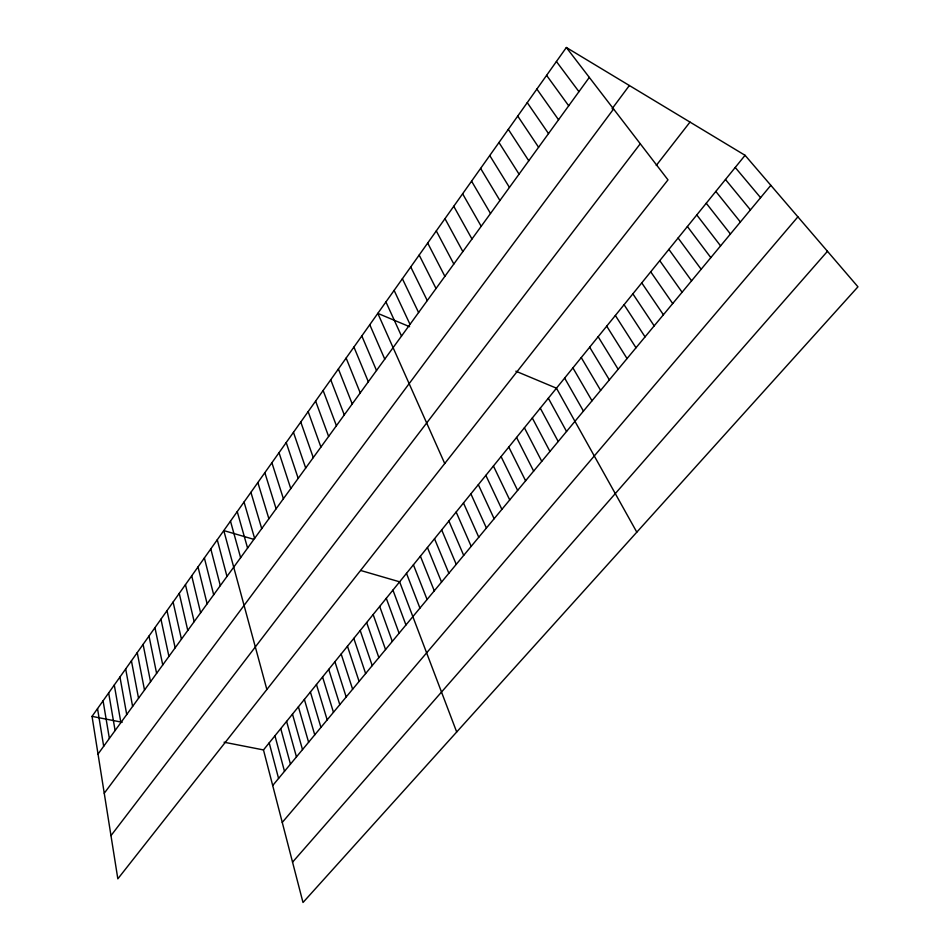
<?xml version="1.0" encoding="UTF-8"?>
<svg xmlns="http://www.w3.org/2000/svg" width="950" height="950" viewBox="0 0 950 950"><rect width="100%" height="100%" fill="white"/><g stroke="black" fill="none" stroke-linecap="round" stroke-linejoin="round"><path stroke-width="1.43" d="M566.354 47.5L667.992 179.871L117.836 878.833L92.043 716.371L566.354 47.5L745.073 155.313L857.957 286.817L303.002 902.5L263.483 749.93L745.073 155.313M98.028 754.062L589.309 77.401M612.085 108.751L629.363 85.512M104.251 793.262L613.581 109.001M110.984 835.632L640.276 143.771M656.248 165.466L689.997 122.087M272.697 785.519L770.83 185.321M282.257 822.415L797.893 216.849M292.553 862.149L827.462 251.299M92.043 716.371L122.17 722.273M224.069 742.211L263.483 749.93M253.579 539.268L223.796 530.587L266.855 689.498M360.739 570.499L399.629 581.827L456.689 731.999M409.593 326.693L377.815 313.381L444.731 463.517M515.85 371.189L556.462 388.194L636.809 532.166M735.229 167.461L760.582 197.671M725.479 179.502L750.429 209.891M715.825 191.425L740.383 222.003M706.254 203.241L730.431 233.997M696.778 214.938L720.575 245.86M687.396 226.527L710.826 257.628M556.415 61.501L578.942 91.675M678.098 238.011L701.159 269.266M546.594 75.359L568.694 105.794M668.883 249.387L691.576 280.808M659.751 260.656L682.1 292.232M536.869 89.074L558.553 119.771M650.714 271.819L672.707 303.549M527.25 102.636L548.518 133.594M641.749 282.886L663.397 314.759M517.726 116.066L538.591 147.262M632.866 293.847L654.182 325.862M624.067 304.713L645.05 336.87M508.309 129.354L528.77 160.787M615.351 315.471L636.001 347.771M498.976 142.512L519.056 174.171M606.706 326.147L627.047 358.566M489.749 155.527L509.438 187.411M598.144 336.716L618.165 369.277M589.665 347.189L609.366 379.869M480.617 168.411L499.926 200.509M581.246 357.58L600.638 390.379M471.568 181.165L490.509 213.477M572.909 367.876L592.004 400.793M462.614 193.788L481.199 226.314M564.644 378.076L583.442 411.113M453.756 206.292L471.972 239.008M548.34 398.216L566.544 431.466M444.98 218.666L462.852 251.572M540.289 408.156L558.208 441.512M436.287 230.909L453.815 264.017M532.309 418L549.955 451.464M524.4 427.773L541.761 461.332M427.69 243.046L444.885 276.331M516.562 437.451L533.651 471.105M419.176 255.051L436.026 288.515M508.784 447.058L525.599 480.795M410.744 266.95L427.274 300.58M501.066 456.57L517.631 490.402M493.43 466.011L509.723 499.938M402.384 278.73L418.594 312.526M485.842 475.368L501.885 509.378M394.119 290.391L410.008 324.354M478.325 484.654L494.119 518.736M385.926 301.934L401.506 336.062M470.879 493.858L486.412 528.022M463.481 502.989L478.776 537.225M456.154 512.038L471.2 546.345M369.776 324.71L384.762 359.136M448.887 521.016L463.695 555.394M361.819 335.932L376.509 370.512M441.679 529.91L456.249 564.371M434.518 538.745L448.863 573.266M353.934 347.047L368.327 381.769M427.429 547.497L441.536 582.089M346.133 358.067L360.24 392.908M420.399 556.189L434.281 590.829M338.39 368.968L352.224 403.952M413.416 564.799L427.084 599.509M406.493 573.349L419.936 608.107M330.731 379.774L344.28 414.889M323.131 390.486L336.419 425.719M392.932 590.092L405.947 624.969M315.614 401.09L328.629 436.442M386.282 598.31L399.095 633.222M379.691 606.444L392.291 641.416M308.156 411.611L320.91 447.07M373.148 614.531L385.546 649.551M300.77 422.026L313.274 457.603M366.652 622.547L378.86 657.614M293.455 432.345L305.698 468.029M360.204 630.503L372.222 665.606M353.816 638.388L365.631 673.55M286.211 442.569L298.193 478.361M347.463 646.226L359.1 681.423M279.027 452.699L290.771 488.597M341.169 654.004L352.616 689.225M271.902 462.745L283.409 498.738M334.923 661.722L346.18 696.979M328.724 669.37L339.803 704.674M264.848 472.696L276.106 508.784M322.572 676.97L333.462 712.31M257.854 482.553L268.886 518.736M316.457 684.511L327.18 719.886M250.919 492.338L261.713 528.604M310.401 692.004L320.934 727.403M304.38 699.426L314.747 734.861M244.043 502.027L254.624 538.377M298.407 706.8L308.608 742.259M237.239 511.634L247.582 548.067M292.481 714.127L302.504 749.609M286.591 721.394L296.459 756.901M230.482 521.146L240.623 557.674M280.749 728.602L290.451 764.133M274.954 735.763L284.489 771.317M217.265 539.79L226.979 576.46M269.194 742.876L278.576 778.442M210.793 548.91L220.305 585.651M204.381 557.959L213.679 594.771M198.016 566.924L207.124 603.808M191.71 575.819L200.616 612.762M185.464 584.642L194.168 621.644M179.253 593.394L187.779 630.444M173.102 602.062L181.438 639.184M167.01 610.672L175.156 647.841M160.954 619.198L168.922 656.414M154.957 627.665L162.747 664.929M149.007 636.061L156.607 673.372M143.094 644.385L150.539 681.744M137.239 652.638L144.507 690.044M131.433 660.832L138.534 698.274M125.673 668.954L132.608 706.444M119.961 677.018L126.718 714.543M114.285 685.009L120.888 722.57M108.656 692.942L115.104 730.538M103.075 700.815L109.369 738.447M97.541 708.629L103.681 746.284"/></g></svg>
